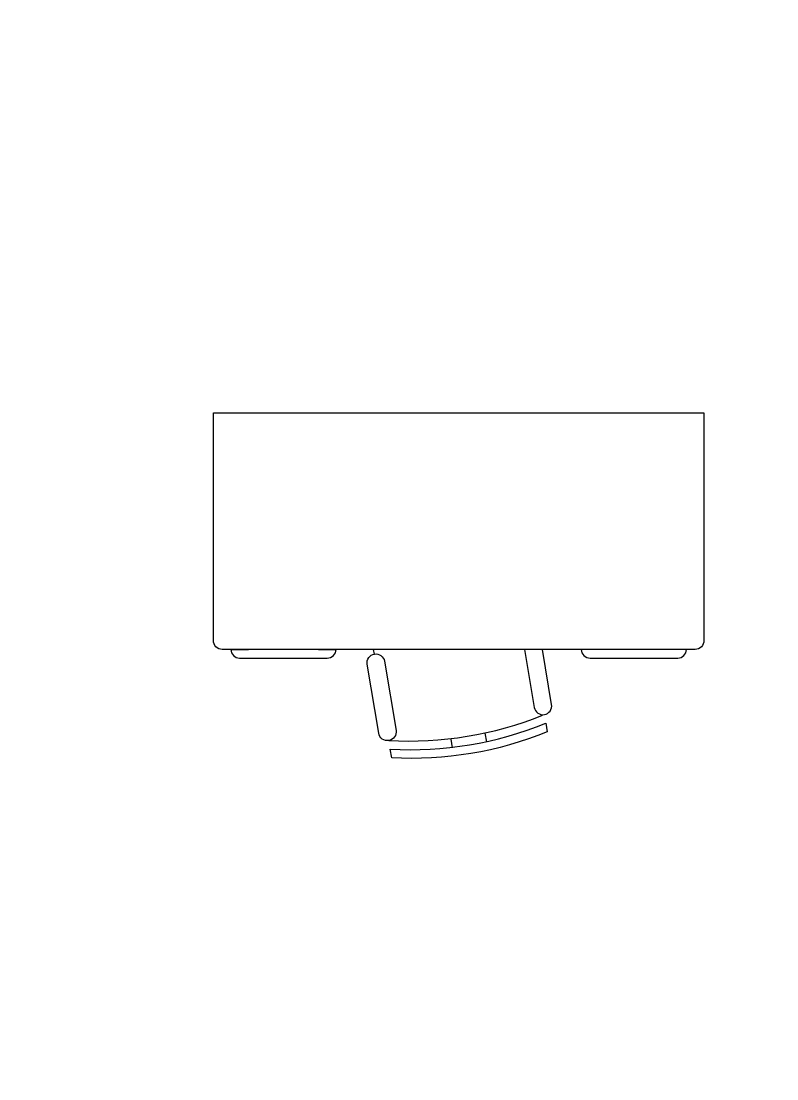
# Model space of a CAD drawing. Header units: inches. Extents: x 0 to 45.9, y 0 to 64.3.
import ezdxf

# ---------------------------------------------------------------- set-up
doc = ezdxf.new("R2010")
doc.units = ezdxf.units.IN
doc.header["$MEASUREMENT"] = 0

# ---------------------------------------------------------------- blocks, each defined once
blk = doc.blocks.new('DESK1')
blk.add_line((-0.2404, -0.3635), (-0.2427, -0.35))
for points in [[(0.4, -0.35), (0.35, -0.35), (-0.675, -0.35, -0.414214), (-0.7, -0.325), (-0.7, 0.325), (0.7, 0.325), (0.7, -0.325, -0.414214), (0.675, -0.35), (0.65, -0.35), (0.6, -0.35)], [(-0.2281, -0.5896), (-0.261, -0.3923, -1), (-0.2117, -0.3841), (-0.1788, -0.5813, -0.414214), (-0.1993, -0.6101, -0.414214)], [(-0.1952, -0.6348, 0.111111), (0.2487, -0.5608), (0.2528, -0.5855, -0.111111), (-0.1911, -0.6594)]]:
    blk.add_lwpolyline(points, format="xyb", close=True)
for points in [[(-0.65, -0.35), (-0.6, -0.35)], [(-0.4, -0.35), (-0.6, -0.35)], [(-0.4, -0.35), (-0.35, -0.35)], [(0.0801, -0.6142), (0.076, -0.5896)], [(-0.0226, -0.606), (-0.0185, -0.6307)]]:
    blk.add_lwpolyline(points)
for points in [[(-0.65, -0.35, 0.414214), (-0.625, -0.375), (-0.375, -0.375, 0.414214), (-0.35, -0.35)], [(0.1882, -0.35), (0.2158, -0.5156, 0.414214), (0.2445, -0.5361, 0.414214), (0.2651, -0.5074), (0.2389, -0.35)], [(0.35, -0.35, 0.414214), (0.375, -0.375), (0.625, -0.375, 0.414214), (0.65, -0.35)]]:
    blk.add_lwpolyline(points, format="xyb")
for centre, start, end in [((-0.1171, 0.4174), 292.1427, 292.1427), ((-0.1418, 0.4133), 266.7819, 291.8431)]:
    blk.add_arc(centre, 1.025, start, end)
blk = doc.blocks.new('A$C35147917')
at = {"xscale": 21.29438041103458, "yscale": 21.29438041103452, "zscale": 21.29438041103452}
blk.add_blockref('DESK1', (14.906, 14.042), dxfattribs=at)

msp = doc.modelspace()

# ---------------------------------------------------------------- block references
msp.add_blockref('A$C35147917', (11.678, 19.507))

doc.saveas('drawing.dxf')
